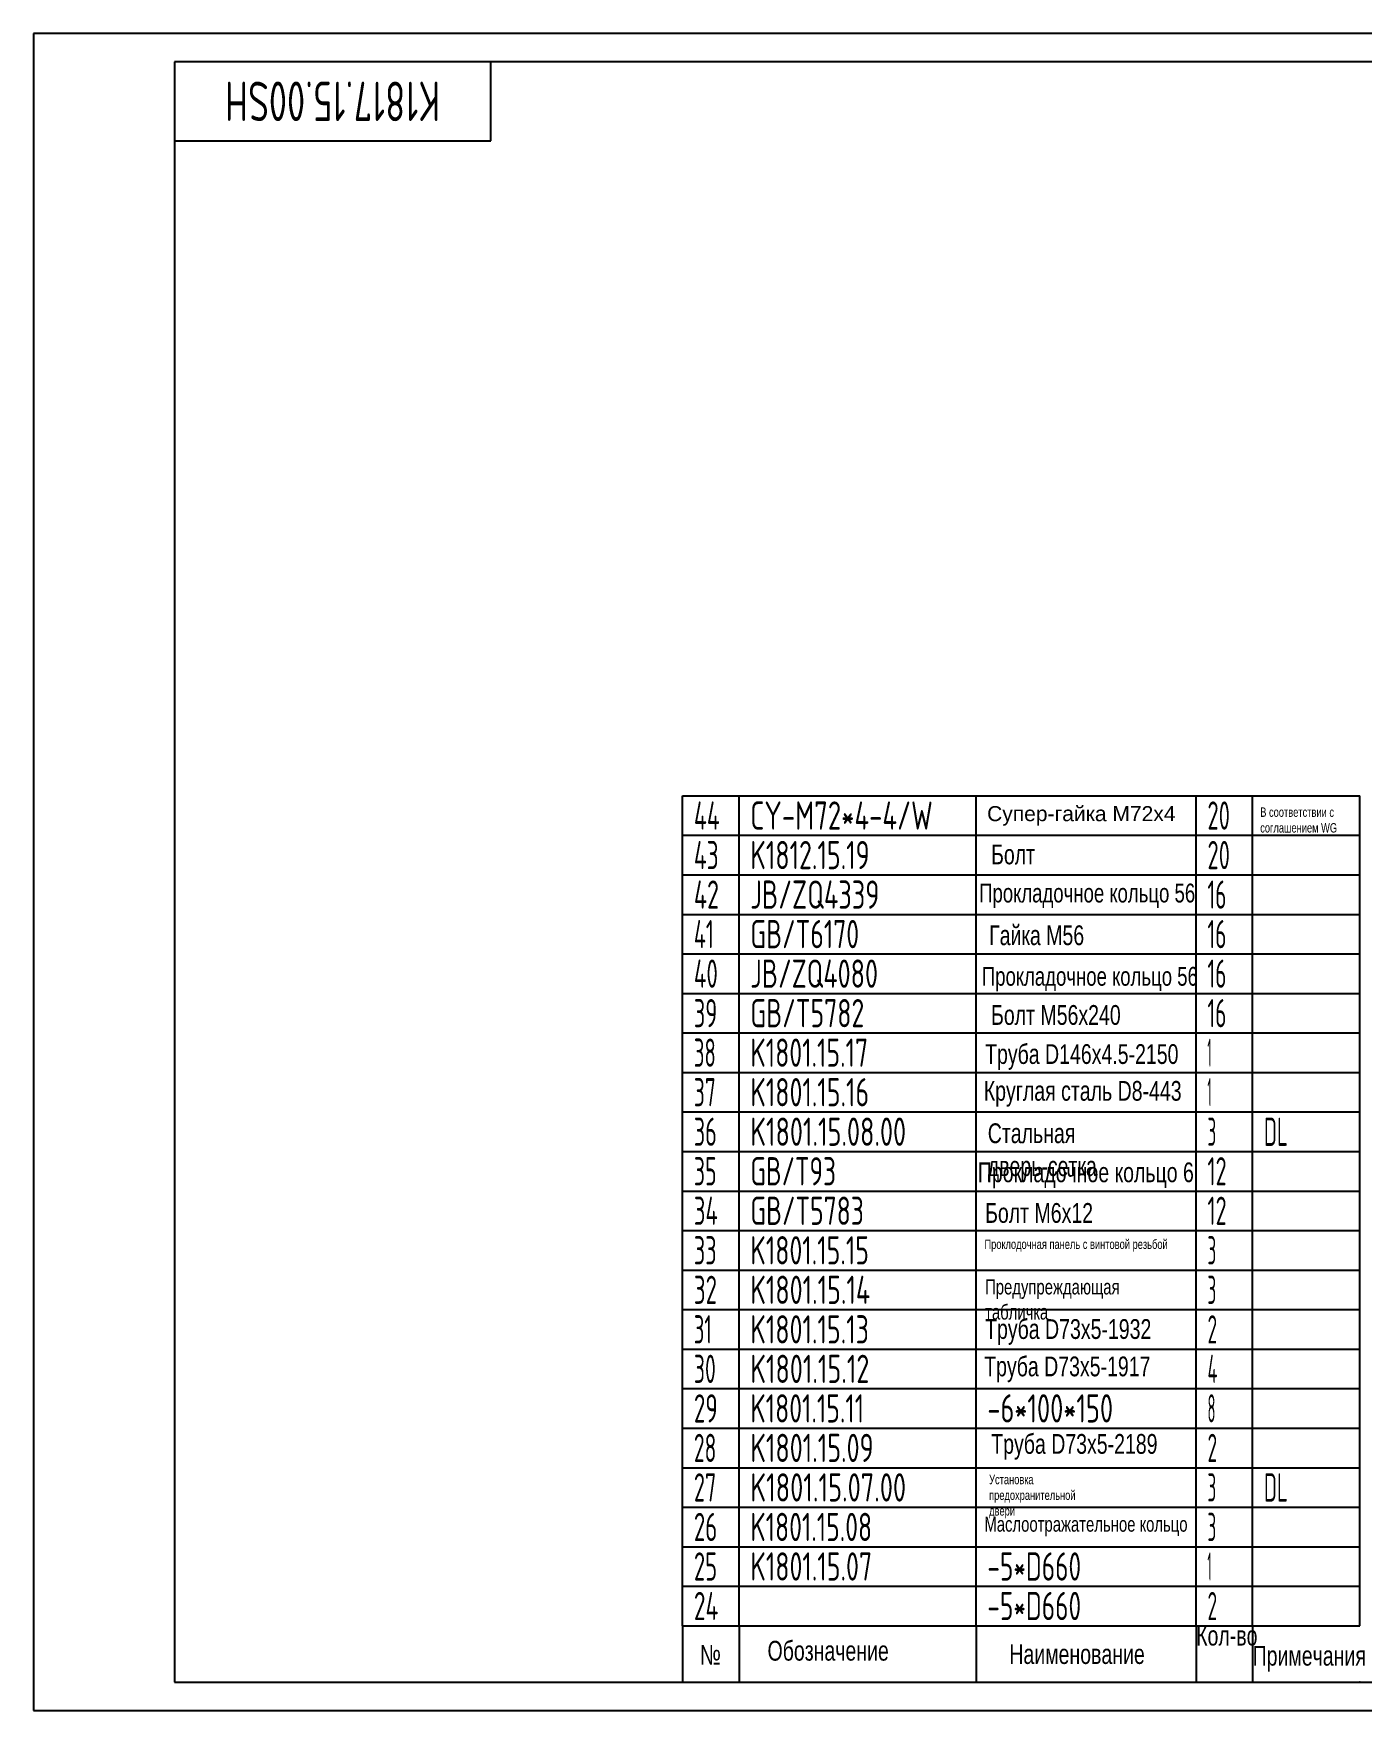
# Model space of a CAD drawing. Header units: millimetres. Extents: x 282 to 12882, y -344 to 8910.
# Drawn here: x 282 to 7340, y 0 to 8910 of the extents above; entities that cross this region are included whole.
import ezdxf
from ezdxf.enums import TextEntityAlignment as Align

# ---------------------------------------------------------------- set-up
doc = ezdxf.new("R2010")
doc.units = ezdxf.units.MM
doc.header["$LTSCALE"] = 300
doc.header["$MEASUREMENT"] = 0
doc.linetypes.add('F', pattern=[0.75, 0.5, -0.25])
for name, color, linetype in [('01', 7, 'Continuous'), ('02', 1, 'Continuous'), ('04', 2, 'F'), ('11', 3, 'Continuous')]:
    doc.layers.add(name, color=color, linetype=linetype)
doc.styles.get("Standard").update_dxf_attribs({"font": 'isocp', "width": 0.707, "bigfont": 'intecad.shx'})

# ---------------------------------------------------------------- blocks, each defined once
blk = doc.blocks.new('*U103', base_point=(251.96, 168.31))
at = {"layer": '01'}
for p, q in [((251.96, 168.31), (251.96, 182.31)), ((195.96, 168.31), (251.96, 168.31))]:
    blk.add_line(p, q, dxfattribs=at)
blk = doc.blocks.new('*U104')
at = {"layer": '04'}
blk.add_blockref('*U103', (0, 0), dxfattribs=at)
blk = doc.blocks.new('*U105')
at = {"layer": '01'}
for points in [[(415, 292), (25, 292)], [(25, 292), (25, 5)], [(415, 5), (415, 292)], [(25, 5), (415, 5)]]:
    blk.add_lwpolyline(points, dxfattribs=at)
at = {"layer": '02'}
for points in [[(420, 297), (0, 297)], [(0, 297), (0, 0)], [(420, 0), (420, 297)], [(0, 0), (420, 0)]]:
    blk.add_lwpolyline(points, dxfattribs=at)
blk = doc.blocks.new('*U135')
at = {"layer": '01'}
for p, q in [((0, -210), (0, 0)), ((3600, -210), (3600, 0))]:
    blk.add_line(p, q, dxfattribs=at)
at = {"layer": '02'}
for p, q in [((0, 0), (300, 0)), ((300, -210), (300, 0)), ((300, 0), (1560, 0)), ((1560, -210), (1560, 0)), ((1560, 0), (2730, 0)), ((2730, -210), (2730, 0)), ((2730, 0), (3030, 0)), ((3030, -210), (3030, 0)), ((3030, 0), (3600, 0))]:
    blk.add_line(p, q, dxfattribs=at)
blk = doc.blocks.new('*U136')
at = {"layer": '01'}
for p, q in [((0, -210), (0, 0)), ((3600, -210), (3600, 0))]:
    blk.add_line(p, q, dxfattribs=at)
at = {"layer": '02'}
for p, q in [((0, 0), (300, 0)), ((300, -210), (300, 0)), ((300, 0), (1560, 0)), ((1560, -210), (1560, 0)), ((1560, 0), (2730, 0)), ((2730, -210), (2730, 0)), ((2730, 0), (3030, 0)), ((3030, -210), (3030, 0)), ((3030, 0), (3600, 0))]:
    blk.add_line(p, q, dxfattribs=at)
blk = doc.blocks.new('*U137')
at = {"layer": '01'}
for p, q in [((0, -210), (0, 0)), ((3600, -210), (3600, 0))]:
    blk.add_line(p, q, dxfattribs=at)
at = {"layer": '02'}
for p, q in [((0, 0), (300, 0)), ((300, -210), (300, 0)), ((300, 0), (1560, 0)), ((1560, -210), (1560, 0)), ((1560, 0), (2730, 0)), ((2730, -210), (2730, 0)), ((2730, 0), (3030, 0)), ((3030, -210), (3030, 0)), ((3030, 0), (3600, 0))]:
    blk.add_line(p, q, dxfattribs=at)
blk = doc.blocks.new('*U138')
at = {"layer": '01'}
for p, q in [((0, -210), (0, 0)), ((3600, -210), (3600, 0))]:
    blk.add_line(p, q, dxfattribs=at)
at = {"layer": '02'}
for p, q in [((0, 0), (300, 0)), ((300, -210), (300, 0)), ((300, 0), (1560, 0)), ((1560, -210), (1560, 0)), ((1560, 0), (2730, 0)), ((2730, -210), (2730, 0)), ((2730, 0), (3030, 0)), ((3030, -210), (3030, 0)), ((3030, 0), (3600, 0))]:
    blk.add_line(p, q, dxfattribs=at)
blk = doc.blocks.new('*U139')
at = {"layer": '01'}
for p, q in [((0, -210), (0, 0)), ((3600, -210), (3600, 0))]:
    blk.add_line(p, q, dxfattribs=at)
at = {"layer": '02'}
for p, q in [((0, 0), (300, 0)), ((300, -210), (300, 0)), ((300, 0), (1560, 0)), ((1560, -210), (1560, 0)), ((1560, 0), (2730, 0)), ((2730, -210), (2730, 0)), ((2730, 0), (3030, 0)), ((3030, -210), (3030, 0)), ((3030, 0), (3600, 0))]:
    blk.add_line(p, q, dxfattribs=at)
blk = doc.blocks.new('*U140')
at = {"layer": '01'}
for p, q in [((0, -210), (0, 0)), ((3600, -210), (3600, 0))]:
    blk.add_line(p, q, dxfattribs=at)
at = {"layer": '02'}
for p, q in [((0, 0), (300, 0)), ((300, -210), (300, 0)), ((300, 0), (1560, 0)), ((1560, -210), (1560, 0)), ((1560, 0), (2730, 0)), ((2730, -210), (2730, 0)), ((2730, 0), (3030, 0)), ((3030, -210), (3030, 0)), ((3030, 0), (3600, 0))]:
    blk.add_line(p, q, dxfattribs=at)
blk = doc.blocks.new('*U141')
at = {"layer": '01'}
for p, q in [((0, -210), (0, 0)), ((3600, -210), (3600, 0))]:
    blk.add_line(p, q, dxfattribs=at)
at = {"layer": '02'}
for p, q in [((0, 0), (300, 0)), ((300, -210), (300, 0)), ((300, 0), (1560, 0)), ((1560, -210), (1560, 0)), ((1560, 0), (2730, 0)), ((2730, -210), (2730, 0)), ((2730, 0), (3030, 0)), ((3030, -210), (3030, 0)), ((3030, 0), (3600, 0))]:
    blk.add_line(p, q, dxfattribs=at)
blk = doc.blocks.new('*U142')
at = {"layer": '01'}
for p, q in [((0, -210), (0, 0)), ((3600, -210), (3600, 0))]:
    blk.add_line(p, q, dxfattribs=at)
at = {"layer": '02'}
for p, q in [((0, 0), (300, 0)), ((300, -210), (300, 0)), ((300, 0), (1560, 0)), ((1560, -210), (1560, 0)), ((1560, 0), (2730, 0)), ((2730, -210), (2730, 0)), ((2730, 0), (3030, 0)), ((3030, -210), (3030, 0)), ((3030, 0), (3600, 0))]:
    blk.add_line(p, q, dxfattribs=at)
blk = doc.blocks.new('*U143')
at = {"layer": '01'}
for p, q in [((0, -210), (0, 0)), ((3600, -210), (3600, 0))]:
    blk.add_line(p, q, dxfattribs=at)
at = {"layer": '02'}
for p, q in [((0, 0), (300, 0)), ((300, -210), (300, 0)), ((300, 0), (1560, 0)), ((1560, -210), (1560, 0)), ((1560, 0), (2730, 0)), ((2730, -210), (2730, 0)), ((2730, 0), (3030, 0)), ((3030, -210), (3030, 0)), ((3030, 0), (3600, 0))]:
    blk.add_line(p, q, dxfattribs=at)
blk = doc.blocks.new('*U144')
at = {"layer": '01'}
for p, q in [((0, -210), (0, 0)), ((3600, -210), (3600, 0))]:
    blk.add_line(p, q, dxfattribs=at)
at = {"layer": '02'}
for p, q in [((0, 0), (300, 0)), ((300, -210), (300, 0)), ((300, 0), (1560, 0)), ((1560, -210), (1560, 0)), ((1560, 0), (2730, 0)), ((2730, -210), (2730, 0)), ((2730, 0), (3030, 0)), ((3030, -210), (3030, 0)), ((3030, 0), (3600, 0))]:
    blk.add_line(p, q, dxfattribs=at)
blk = doc.blocks.new('*U145')
at = {"layer": '01'}
for p, q in [((0, -210), (0, 0)), ((3600, -210), (3600, 0))]:
    blk.add_line(p, q, dxfattribs=at)
at = {"layer": '02'}
for p, q in [((0, 0), (300, 0)), ((300, -210), (300, 0)), ((300, 0), (1560, 0)), ((1560, -210), (1560, 0)), ((1560, 0), (2730, 0)), ((2730, -210), (2730, 0)), ((2730, 0), (3030, 0)), ((3030, -210), (3030, 0)), ((3030, 0), (3600, 0))]:
    blk.add_line(p, q, dxfattribs=at)
blk = doc.blocks.new('*U146')
at = {"layer": '01'}
for p, q in [((0, -210), (0, 0)), ((3600, -210), (3600, 0))]:
    blk.add_line(p, q, dxfattribs=at)
at = {"layer": '02'}
for p, q in [((0, 0), (300, 0)), ((300, -210), (300, 0)), ((300, 0), (1560, 0)), ((1560, -210), (1560, 0)), ((1560, 0), (2730, 0)), ((2730, -210), (2730, 0)), ((2730, 0), (3030, 0)), ((3030, -210), (3030, 0)), ((3030, 0), (3600, 0))]:
    blk.add_line(p, q, dxfattribs=at)
blk = doc.blocks.new('*U147')
at = {"layer": '01'}
for p, q in [((0, -210), (0, 0)), ((3600, -210), (3600, 0))]:
    blk.add_line(p, q, dxfattribs=at)
at = {"layer": '02'}
for p, q in [((0, 0), (300, 0)), ((300, -210), (300, 0)), ((300, 0), (1560, 0)), ((1560, -210), (1560, 0)), ((1560, 0), (2730, 0)), ((2730, -210), (2730, 0)), ((2730, 0), (3030, 0)), ((3030, -210), (3030, 0)), ((3030, 0), (3600, 0))]:
    blk.add_line(p, q, dxfattribs=at)
blk = doc.blocks.new('*U148')
at = {"layer": '01'}
for p, q in [((0, -210), (0, 0)), ((3600, -210), (3600, 0))]:
    blk.add_line(p, q, dxfattribs=at)
at = {"layer": '02'}
for p, q in [((0, 0), (300, 0)), ((300, -210), (300, 0)), ((300, 0), (1560, 0)), ((1560, -210), (1560, 0)), ((1560, 0), (2730, 0)), ((2730, -210), (2730, 0)), ((2730, 0), (3030, 0)), ((3030, -210), (3030, 0)), ((3030, 0), (3600, 0))]:
    blk.add_line(p, q, dxfattribs=at)
blk = doc.blocks.new('*U149')
at = {"layer": '01'}
for p, q in [((0, -210), (0, 0)), ((3600, -210), (3600, 0))]:
    blk.add_line(p, q, dxfattribs=at)
at = {"layer": '02'}
for p, q in [((0, 0), (300, 0)), ((300, -210), (300, 0)), ((300, 0), (1560, 0)), ((1560, -210), (1560, 0)), ((1560, 0), (2730, 0)), ((2730, -210), (2730, 0)), ((2730, 0), (3030, 0)), ((3030, -210), (3030, 0)), ((3030, 0), (3600, 0))]:
    blk.add_line(p, q, dxfattribs=at)
blk = doc.blocks.new('*U150')
at = {"layer": '01'}
for p, q in [((0, -210), (0, 0)), ((3600, -210), (3600, 0))]:
    blk.add_line(p, q, dxfattribs=at)
at = {"layer": '02'}
for p, q in [((0, 0), (300, 0)), ((300, -210), (300, 0)), ((300, 0), (1560, 0)), ((1560, -210), (1560, 0)), ((1560, 0), (2730, 0)), ((2730, -210), (2730, 0)), ((2730, 0), (3030, 0)), ((3030, -210), (3030, 0)), ((3030, 0), (3600, 0))]:
    blk.add_line(p, q, dxfattribs=at)
blk = doc.blocks.new('*U151')
at = {"layer": '01'}
for p, q in [((0, -210), (0, 0)), ((3600, -210), (3600, 0))]:
    blk.add_line(p, q, dxfattribs=at)
at = {"layer": '02'}
for p, q in [((0, 0), (300, 0)), ((300, -210), (300, 0)), ((300, 0), (1560, 0)), ((1560, -210), (1560, 0)), ((1560, 0), (2730, 0)), ((2730, -210), (2730, 0)), ((2730, 0), (3030, 0)), ((3030, -210), (3030, 0)), ((3030, 0), (3600, 0))]:
    blk.add_line(p, q, dxfattribs=at)
blk = doc.blocks.new('*U152')
at = {"layer": '01'}
for p, q in [((0, -210), (0, 0)), ((3600, -210), (3600, 0))]:
    blk.add_line(p, q, dxfattribs=at)
at = {"layer": '02'}
for p, q in [((0, 0), (300, 0)), ((300, -210), (300, 0)), ((300, 0), (1560, 0)), ((1560, -210), (1560, 0)), ((1560, 0), (2730, 0)), ((2730, -210), (2730, 0)), ((2730, 0), (3030, 0)), ((3030, -210), (3030, 0)), ((3030, 0), (3600, 0))]:
    blk.add_line(p, q, dxfattribs=at)
blk = doc.blocks.new('*U153')
at = {"layer": '01'}
for p, q in [((0, -210), (0, 0)), ((3600, -210), (3600, 0))]:
    blk.add_line(p, q, dxfattribs=at)
at = {"layer": '02'}
for p, q in [((0, 0), (300, 0)), ((300, -210), (300, 0)), ((300, 0), (1560, 0)), ((1560, -210), (1560, 0)), ((1560, 0), (2730, 0)), ((2730, -210), (2730, 0)), ((2730, 0), (3030, 0)), ((3030, -210), (3030, 0)), ((3030, 0), (3600, 0))]:
    blk.add_line(p, q, dxfattribs=at)
blk = doc.blocks.new('*U154')
at = {"layer": '01'}
for p, q in [((0, -210), (0, 0)), ((3600, -210), (3600, 0))]:
    blk.add_line(p, q, dxfattribs=at)
at = {"layer": '02'}
for p, q in [((0, 0), (300, 0)), ((300, -210), (300, 0)), ((300, 0), (1560, 0)), ((1560, -210), (1560, 0)), ((1560, 0), (2730, 0)), ((2730, -210), (2730, 0)), ((2730, 0), (3030, 0)), ((3030, -210), (3030, 0)), ((3030, 0), (3600, 0))]:
    blk.add_line(p, q, dxfattribs=at)
blk = doc.blocks.new('*U155')
at = {"layer": '01'}
for p, q in [((0, -210), (0, 0)), ((0, 0), (300, 0)), ((300, 0), (1560, 0)), ((1560, 0), (2730, 0)), ((2730, 0), (3030, 0)), ((3030, 0), (3600, 0)), ((3600, -210), (3600, 0))]:
    blk.add_line(p, q, dxfattribs=at)
at = {"layer": '02'}
for p, q in [((300, -210), (300, 0)), ((1560, -210), (1560, 0)), ((2730, -210), (2730, 0)), ((3030, -210), (3030, 0))]:
    blk.add_line(p, q, dxfattribs=at)

msp = doc.modelspace()

# ---------------------------------------------------------------- linework, layer by layer
at = {"layer": '01'}
msp.add_point((7331.9, 150), dxfattribs=at)
at = {"layer": '02', "color": 0}
for p, q in [((3731.9, 450), (7331.9, 450)), ((3731.9, 450), (3731.9, 150)), ((4031.9, 450), (4031.9, 150)), ((5291.9, 450), (5291.9, 150)), ((6461.9, 450), (6461.9, 150)), ((6761.9, 450), (6761.9, 150))]:
    msp.add_line(p, q, dxfattribs=at)

# ---------------------------------------------------------------- block references
at = {"layer": '02', "xscale": 30, "yscale": 30, "zscale": 30}
msp.add_blockref('*U105', (281.9, 0), dxfattribs=at)
at = {"layer": '02', "xscale": 30, "yscale": 30}
msp.add_blockref('*U104', (2711.9, 8340), dxfattribs=at)
at = {"layer": '02'}
for name, p in [('*U155', (3731.9, 4860)), ('*U154', (3731.9, 4650)), ('*U153', (3731.9, 4440)), ('*U152', (3731.9, 4230)), ('*U151', (3731.9, 4020)), ('*U150', (3731.9, 3810)), ('*U149', (3731.9, 3600)), ('*U148', (3731.9, 3390)), ('*U147', (3731.9, 3180)), ('*U146', (3731.9, 2970)), ('*U145', (3731.9, 2760)), ('*U144', (3731.9, 2550)), ('*U143', (3731.9, 2340)), ('*U142', (3731.9, 2130)), ('*U141', (3731.9, 1920)), ('*U140', (3731.9, 1710)), ('*U139', (3731.9, 1500)), ('*U138', (3731.9, 1290)), ('*U137', (3731.9, 1080)), ('*U136', (3731.9, 870)), ('*U135', (3731.9, 660))]:
    msp.add_blockref(name, p, dxfattribs=at)

# ---------------------------------------------------------------- texts
at = {"layer": '02', "attachment_point": 1}
for s, insert, char_height in [('{\\fArial|b0|i0|c204|p34;\\W1;\\C3;Супер-гайка М72х4}', (5350.5, 4805.1), 80), ('{\\fArial|b0|i0|c204|p34;\\C3;В соответствии с \\Pсоглашением \\fArial|b0|i0|c0|p34;WG}', (6802.3, 4798.1), 50), ('{\\fArial|b0|i0|c204|p34;\\C3;Болт}', (5371.7, 4600.9), 105), ('{\\fArial|b0|i0|c204|p34;\\C3;Прокладочное кольцо 56}', (5308.2, 4393.2), 100), ('{\\fArial|b0|i0|c204|p34;\\C3;Гайка М56}', (5361.1, 4171.4), 105), ('{\\fArial|b0|i0|c204|p34;\\C3;Прокладочное кольцо 56}', (5322.6, 3950.8), 100), ('{\\fArial|b0|i0|c204|p34;\\C3;Болт М56х240}', (5371.6, 3747.9), 105), ('{\\fArial|b0|i0|c204|p34;\\C3;Труба \\fArial|b0|i0|c0|p34;D146x4.5-2150}', (5339.9, 3540.2), 105), ('{\\fArial|b0|i0|c204|p34;\\C3;Круглая сталь \\fArial|b0|i0|c0|p34;D8-443}', (5333, 3344.7), 105), ('{\\fArial|b0|i0|c204|p34;\\C3;Прокладочное кольцо 6}', (5301.3, 2911.7), 105), ('{\\fArial|b0|i0|c204|p34;\\C3;Болт М6х12}', (5340, 2695.9), 105), ('{\\fArial|b0|i0|c204|p34;\\C3;Проклодочная панель с винтовой резьбой}', (5336.5, 2502.2), 50), ('{\\fArial|b0|i0|c204|p34;\\C3;Труба \\fArial|b0|i0|c0|p34;D73x5-1932}', (5339.9, 2079.1), 105), ('{\\fArial|b0|i0|c204|p34;\\C3;Труба \\fArial|b0|i0|c0|p34;D73x5-19\\fArial|b0|i0|c204|p34;17}', (5335.1, 1880.5), 105), ('{\\fArial|b0|i0|c204|p34;\\C3;Труба \\fArial|b0|i0|c0|p34;D73x5-\\fArial|b0|i0|c204|p34;2189}', (5372.7, 1468.8), 105), ('{\\fArial|b0|i0|c204|p34;\\C3;Маслоотражательное кольцо}', (5336.2, 1029.9), 80), ('{\\fArial|b0|i0|c204|p34;\\C0;Кол-во}', (6461.9, 450), 105), ('{\\fArial|b0|i0|c204|p34;\\C0;№}', (3824.4, 347.6), 105), ('{\\fArial|b0|i0|c204|p34;\\C0;Наименование}', (5468.8, 352.1), 105), ('{\\fArial|b0|i0|c204|p34;\\C0;Примечания}', (6761.9, 343.2), 105)]:
    msp.add_mtext(s, dxfattribs=dict(at, insert=insert, char_height=char_height))
for s, insert, char_height, width in [('{\\fArial|b0|i0|c204|p34;\\C3;Стальная дверь-сетка}', (5354.1, 3119.4), 105, 3.524), ('{\\fArial|b0|i0|c204|p34;\\C3;Предупреждающая табличка}', (5339.9, 2290.4), 80, 3.524), ('{\\fArial|b0|i0|c204|p34;\\C3;Установка предохранительной двери}', (5361.2, 1252.1), 50, 2.772), ('{\\fArial|b0|i0|c204|p34;\\C0;Обозначение}', (4183.4, 369.8), 105, 4.432)]:
    msp.add_mtext(s, dxfattribs=dict(at, insert=insert, char_height=char_height, width=width))
at = {"layer": '11', "width": 0.693499}
msp.add_text('K1817.15.00SH', height=210, rotation=180, dxfattribs=at).set_placement((2443.9, 8655), (1299.9, 8655), align=Align.FIT)
at = {"layer": '11'}
for s, width, p, p2 in [('44', 0.633862, (3791.9, 4680), (3929.8, 4680)), ('CY-M72*4-4/W', 0.699097, (4091.9, 4680), (5061.9, 4680)), ('20', 0.636567, (6521.9, 4680), (6641.3, 4680)), ('43', 0.630783, (3791.9, 4470), (3923.6, 4470)), ('K1812.15.19', 0.68969, (4091.9, 4470), (4725.7, 4470)), ('20', 0.636567, (6521.9, 4470), (6641.3, 4470)), ('42', 0.63179, (3791.9, 4260), (3925.5, 4260)), ('JB/ZQ4339', 0.690984, (4091.9, 4260), (4778.2, 4260)), ('16', 0.610556, (6521.9, 4260), (6622.6, 4260)), ('41', 0.614783, (3791.9, 4050), (3898, 4050)), ('GB/T6170', 0.694489, (4091.9, 4050), (4670.2, 4050)), ('16', 0.610556, (6521.9, 4050), (6622.6, 4050)), ('40', 0.62849, (3791.9, 3840), (3919.3, 3840)), ('JB/ZQ4080', 0.690811, (4091.9, 3840), (4770.7, 3840)), ('16', 0.610556, (6521.9, 3840), (6622.6, 3840)), ('39', 0.626756, (3791.9, 3630), (3916.2, 3630)), ('GB/T5782', 0.695048, (4091.9, 3630), (4697.6, 3630)), ('16', 0.610556, (6521.9, 3630), (6622.6, 3630)), ('38', 0.62216, (3791.9, 3420), (3908.6, 3420)), ('K1801.15.17', 0.689486, (4091.9, 3420), (4718.1, 3420)), ('1', 0.404, (6521.9, 3420), (6543.1, 3420)), ('37', 0.62216, (3791.9, 3210), (3908.6, 3210)), ('K1801.15.16', 0.689628, (4091.9, 3210), (4723.4, 3210)), ('1', 0.404, (6521.9, 3210), (6543.1, 3210)), ('36', 0.625398, (3791.9, 3000), (3913.8, 3000)), ('K1801.15.08.00', 0.69367, (4091.9, 3000), (4919.7, 3000)), ('3', 0.527686, (6521.9, 3000), (6568.7, 3000)), ('DL', 0.628444, (6821.9, 3000), (6949.2, 3000)), ('35', 0.624881, (3791.9, 2790), (3913, 2790)), ('GB/T93', 0.691199, (4091.9, 2790), (4547.6, 2790)), ('12', 0.611465, (6521.9, 2790), (6623.7, 2790)), ('34', 0.628444, (3791.9, 2580), (3919.2, 2580)), ('GB/T5783', 0.695009, (4091.9, 2580), (4695.7, 2580)), ('12', 0.611465, (6521.9, 2580), (6623.7, 2580)), ('33', 0.624881, (3791.9, 2370), (3913, 2370)), ('K1801.15.15', 0.689605, (4091.9, 2370), (4722.5, 2370)), ('3', 0.527686, (6521.9, 2370), (6568.7, 2370)), ('32', 0.626049, (3791.9, 2160), (3914.9, 2160)), ('K1801.15.14', 0.68977, (4091.9, 2160), (4728.7, 2160)), ('3', 0.527686, (6521.9, 2160), (6568.7, 2160)), ('31', 0.606, (3791.9, 1950), (3887.4, 1950)), ('K1801.15.13', 0.689605, (4091.9, 1950), (4722.5, 1950)), ('2', 0.562593, (6521.9, 1950), (6573.4, 1950)), ('30', 0.622213, (3791.9, 1740), (3908.6, 1740)), ('K1801.15.12', 0.689658, (4091.9, 1740), (4724.5, 1740)), ('4', 0.543846, (6521.9, 1740), (6574.9, 1740)), ('29', 0.640341, (3791.9, 1530), (3918.8, 1530)), ('K1801.15.11', 0.688887, (4091.9, 1530), (4696.9, 1530)), ('-6*100*150', 0.69056, (5351.9, 1530), (6020.1, 1530)), ('8', 0.514182, (6521.9, 1530), (6564.3, 1530)), ('28', 0.636523, (3791.9, 1320), (3911.3, 1320)), ('K1801.15.09', 0.690237, (4091.9, 1320), (4746.9, 1320)), ('2', 0.562593, (6521.9, 1320), (6573.4, 1320)), ('27', 0.636523, (3791.9, 1110), (3911.3, 1110)), ('K1801.15.07.00', 0.69367, (4091.9, 1110), (4919.7, 1110)), ('3', 0.527686, (6521.9, 1110), (6568.7, 1110)), ('DL', 0.628444, (6821.9, 1110), (6949.2, 1110)), ('26', 0.639213, (3791.9, 900), (3916.5, 900)), ('K1801.15.08', 0.690046, (4091.9, 900), (4739.3, 900)), ('3', 0.527686, (6521.9, 900), (6568.7, 900)), ('25', 0.638783, (3791.9, 690), (3915.6, 690)), ('K1801.15.07', 0.690046, (4091.9, 690), (4739.3, 690)), ('-5*D660', 0.685138, (5351.9, 690), (5850.4, 690)), ('1', 0.404, (6521.9, 690), (6543.1, 690)), ('24', 0.641743, (3791.9, 480), (3921.9, 480)), ('-5*D660', 0.685138, (5351.9, 480), (5850.4, 480)), ('2', 0.562593, (6521.9, 480), (6573.4, 480))]:
    msp.add_text(s, height=150, dxfattribs=dict(at, width=width)).set_placement(p, p2, align=Align.FIT)

doc.saveas('drawing.dxf')
